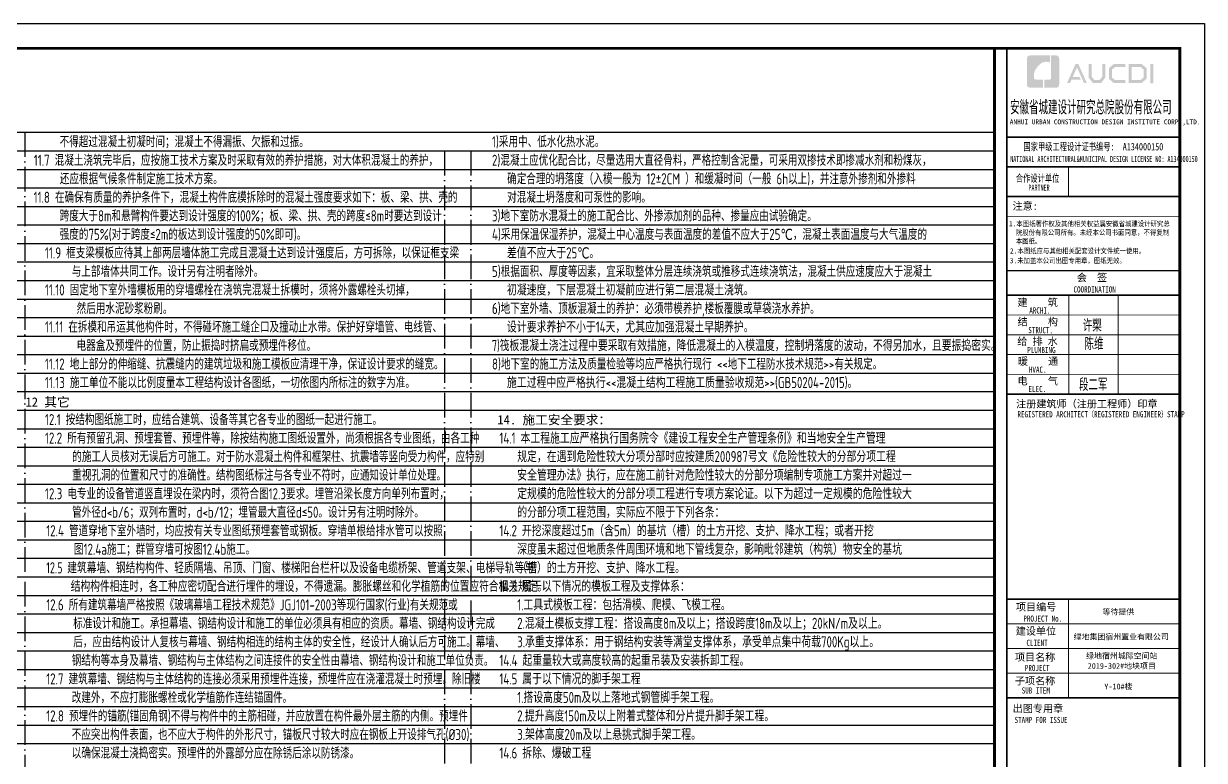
# Model space of a CAD drawing. Extents: x 393367 to 3005760, y 4998 to 826018.
# Drawn here: x 2083478 to 2131296, y 488131 to 517962 of the extents above; entities that cross this region are included whole.
import ezdxf

# ---------------------------------------------------------------- set-up
doc = ezdxf.new("R2010")
doc.units = 0
doc.header["$LTSCALE"] = 1000
doc.linetypes.add('D1', pattern=[14, 10, -2, 0, -2])
doc.layers.get('0').update_dxf_attribs({"linetype": 'CONTINUOUS'})
doc.layers.get('Defpoints').update_dxf_attribs({"linetype": 'CONTINUOUS'})
for name, color, linetype in [('C-SHET-TTLB', 11, 'CONTINUOUS'), ('PUB_TITLE', 4, 'CONTINUOUS'), ('S-1-TEXT', 7, 'CONTINUOUS'), ('S-1-修改', 23, 'CONTINUOUS'), ('图框', 7, 'CONTINUOUS'), ('图签文字', 4, 'CONTINUOUS')]:
    doc.layers.add(name, color=color, linetype=linetype)
doc.layers.add('yichutu', color=7, linetype='CONTINUOUS', true_color=0xffffff, plot=False)
doc.layers.add('图签', color=147, linetype='CONTINUOUS', lineweight=18)
doc.styles.add('HT', font='simhei.ttf')
doc.styles.add('TS', font='tssdeng.shx', dxfattribs={"width": 0.7, "bigfont": 'tssdchn.shx'})
doc.styles.add('宋体', font='', dxfattribs={"height": 50})
doc.styles.add('建筑图签-1', font='simhei.ttf', dxfattribs={"width": 0.7})
doc.styles.add('建筑图签-2', font='TXT.shx', dxfattribs={"width": 0.5, "bigfont": 'HZTXT.shx'})
doc.styles.add('黑体', font='simhei.ttf')
doc.styles.get('宋体').set_extended_font_data('SimSun')

# ---------------------------------------------------------------- blocks, each defined once
blk = doc.blocks.new('院标1')
h = blk.add_hatch(color=150)
h.dxf.hatch_style = 1
h.set_gradient(color1=(33, 113, 253), color2=(33, 113, 253), tint=1, name='INVCURVED')
edge = h.paths.add_edge_path()
edge.add_spline(control_points=[(116373, 648379), (116379, 648379), (116382, 648379), (116391, 648379), (116391, 648379), (116391, 648379), (116616, 648379), (116616, 648379), (116616, 648379), (116616, 648379), (116616, 648054), (116616, 648054), (116616, 648054), (116616, 648054), (116108, 648054), (116108, 648054), (116108, 648054), (116028, 648054), (115963, 648111), (115963, 648199), (115963, 648199), (115963, 648199), (115963, 649215), (115963, 649215), (115963, 649215), (115963, 649295), (116018, 649360), (116108, 649360), (116108, 649360), (116108, 649360), (116897, 649360), (116897, 649360), (116897, 649360), (116897, 649360), (116897, 649080), (116897, 649080), (116897, 649080), (116897, 649080), (116566, 649140), (116356, 648859), (116356, 648859), (116245, 648719), (116240, 648545), (116247, 648466), (116247, 648466), (116254, 648386), (116247, 648466), (116247, 648466), (116247, 648466), (116247, 648466), (116258, 648374), (116373, 648379)], knot_values=[0, 0, 0, 0, 0.071429, 0.071429, 0.071429, 0.107143, 0.142857, 0.142857, 0.142857, 0.178571, 0.214286, 0.214286, 0.214286, 0.25, 0.285714, 0.285714, 0.285714, 0.321429, 0.357143, 0.357143, 0.357143, 0.392857, 0.428571, 0.428571, 0.428571, 0.464286, 0.5, 0.5, 0.5, 0.535714, 0.571429, 0.571429, 0.571429, 0.607143, 0.642857, 0.642857, 0.642857, 0.678571, 0.714286, 0.714286, 0.714286, 0.75, 0.785714, 0.785714, 0.785714, 0.821429, 0.857143, 0.857143, 0.857143, 0.928571, 1, 1, 1, 1], degree=3, periodic=0)
h = blk.add_hatch(color=150)
h.dxf.hatch_style = 1
h.set_gradient(color1=(33, 113, 253), color2=(33, 113, 253), tint=1, name='INVCURVED')
edge = h.paths.add_edge_path()
edge.add_spline(control_points=[(117268, 649215), (117268, 649215), (117268, 648199), (117268, 648199), (117268, 648199), (117268, 648114), (117212, 648054), (117123, 648054), (117123, 648054), (117123, 648054), (116663, 648054), (116663, 648054), (116663, 648054), (116663, 648054), (116663, 648379), (116663, 648379), (116663, 648379), (116663, 648379), (116865, 648379), (116865, 648379), (116865, 648379), (116907, 648379), (116941, 648413), (116941, 648455), (116941, 648455), (116941, 648455), (116941, 649360), (116941, 649360), (116941, 649360), (116941, 649360), (117123, 649360), (117123, 649360), (117123, 649360), (117204, 649360), (117268, 649306), (117268, 649215)], knot_values=[0, 0, 0, 0, 0.1, 0.1, 0.1, 0.15, 0.2, 0.2, 0.2, 0.25, 0.3, 0.3, 0.3, 0.35, 0.4, 0.4, 0.4, 0.45, 0.5, 0.5, 0.5, 0.55, 0.6, 0.6, 0.6, 0.65, 0.7, 0.7, 0.7, 0.75, 0.8, 0.8, 0.8, 0.9, 1, 1, 1, 1], degree=3, periodic=0)
blk = doc.blocks.new('yct-1051-594-105100-59400-100-1002')
at = {"layer": 'yichutu', "color": 7, "true_color": 0xffffff}
blk.add_lwpolyline([(0, 0), (0, 59400), (105100, 59400), (105100, 0)], close=True, dxfattribs=at)

msp = doc.modelspace()

# ---------------------------------------------------------------- hatches: boundary and pattern name
at = {"layer": 'PUB_TITLE'}
h = msp.add_hatch(color=147, dxfattribs=at)
h.paths.add_polyline_path([(2129104.13392, 516320.61697), (2129229.76321, 516320.61697), (2129229.76321, 515550.35378), (2129104.13392, 515550.35378)])
h.paths.add_polyline_path([(2128351.42893, 516203.97721), (2128351.42893, 515678.00095), (2128711.98596, 515678.00095), (2128836.17122, 515784.67622), (2128836.17122, 516103.29869), (2128715.73506, 516203.97721)], flags=16)
h.paths.add_polyline_path([(2128233.35118, 516322.05496), (2128233.35118, 515559.9232), (2128755.73761, 515559.9232), (2128954.24897, 515730.44467), (2128954.24897, 516158.49239), (2128758.58809, 516322.05496)])
h.paths.add_polyline_path([(2128090.48178, 516325.72983), (2128090.48178, 516210.42732), (2127683.36729, 516210.42732), (2127550.56311, 516099.47811), (2127550.56311, 515779.6806), (2127683.36729, 515677.4331), (2128092.65948, 515677.4331), (2128092.65948, 515555.60676), (2127628.93811, 515555.60676), (2127426.46972, 515729.64579), (2127426.46972, 516158.21708), (2127624.58714, 516325.72983)])
h.paths.add_polyline_path([(2126607.52682, 516323.94033), (2126728.15448, 516323.94033), (2126728.15448, 515813.29032), (2126842.20479, 515681.79378), (2127052.75103, 515681.79378), (2127166.80133, 515813.29032), (2127166.80133, 516323.94033), (2127280.84721, 516323.94033), (2127280.84721, 515776.03276), (2127116.35575, 515559.06286), (2126778.60006, 515559.06286), (2126607.52682, 515778.2254)])
h.paths.add_polyline_path([(2126075.71255, 516322.57854), (2126192.70186, 516322.57854), (2126534.64917, 515558.27381), (2126418.98772, 515558.27381), (2126137.5335, 516192.40692), (2125962.4147, 515804.1437), (2126233.9896, 515804.1437), (2126294.55794, 515688.95425), (2125913.56698, 515688.95425), (2125854.95503, 515556.19425), (2125731.86639, 515556.19425)])

# ---------------------------------------------------------------- linework, layer by layer
at = {"layer": 'C-SHET-TTLB'}
msp.add_lwpolyline([(2131295.72511, 517962.12225), (2131295.72511, 458562.12225), (2026195.72511, 458562.12225), (2026195.72511, 517962.12225)], close=True, dxfattribs=at)
at = {"layer": 'C-SHET-TTLB', "const_width": 120}
for points in [[(2028035.72511, 516962.12225), (2122795.72511, 516962.12225), (2122795.72511, 459562.12225), (2028035.72511, 459562.12225)], [(2028035.72511, 516962.12225), (2130295.72511, 516962.12225), (2130295.72511, 459562.12225), (2028035.72511, 459562.12225)]]:
    msp.add_lwpolyline(points, close=True, dxfattribs=at)
at = {"layer": 'C-SHET-TTLB'}
msp.add_lwpolyline([(2122795.72511, 516962.12225, 120, 120, 0), (2122795.72511, 459562.12225, 90, 90, 0)], format="xyseb", dxfattribs=at)
at = {"layer": 'Defpoints', "color": 252}
for p, q in [((2028035.72511, 513562.12225), (2122795.72511, 513562.12225)), ((2028035.72511, 512812.12225), (2122795.72511, 512812.12225)), ((2028035.72511, 512062.12225), (2122795.72511, 512062.12225)), ((2028035.72511, 511312.12225), (2122795.72511, 511312.12225)), ((2028035.72511, 510562.12225), (2122795.72511, 510562.12225)), ((2028035.72511, 509812.12225), (2122795.72511, 509812.12225)), ((2028035.72511, 509062.12225), (2122795.72511, 509062.12225)), ((2028035.72511, 508312.12225), (2122795.72511, 508312.12225)), ((2028035.72511, 507562.12225), (2122795.72511, 507562.12225)), ((2028035.72511, 506812.12225), (2122795.72511, 506812.12225)), ((2028035.72511, 506062.12225), (2122795.72511, 506062.12225)), ((2028035.72511, 505312.12225), (2122795.72511, 505312.12225)), ((2028035.72511, 504562.12225), (2122795.72511, 504562.12225)), ((2028035.72511, 503812.12225), (2122795.72511, 503812.12225)), ((2028035.72511, 503062.12225), (2122795.72511, 503062.12225)), ((2028035.72511, 502312.12225), (2122795.72511, 502312.12225)), ((2028035.72511, 501562.12225), (2122795.72511, 501562.12225)), ((2028035.72511, 500812.12225), (2122795.72511, 500812.12225)), ((2028035.72511, 500062.12225), (2122795.72511, 500062.12225)), ((2028035.72511, 499312.12225), (2122795.72511, 499312.12225)), ((2028035.72511, 498562.12225), (2122795.72511, 498562.12225)), ((2028035.72511, 497812.12225), (2122795.72511, 497812.12225)), ((2028035.72511, 497062.12225), (2122795.72511, 497062.12225)), ((2028035.72511, 496312.12225), (2122795.72511, 496312.12225)), ((2028035.72511, 495562.12225), (2122795.72511, 495562.12225)), ((2028035.72511, 494812.12225), (2122795.72511, 494812.12225)), ((2028035.72511, 494062.12225), (2122795.72511, 494062.12225)), ((2028035.72511, 493312.12225), (2122795.72511, 493312.12225)), ((2028035.72511, 492562.12225), (2122795.72511, 492562.12225)), ((2028035.72511, 491812.12225), (2122795.72511, 491812.12225)), ((2028035.72511, 491062.12225), (2122795.72511, 491062.12225)), ((2028035.72511, 490312.12225), (2122795.72511, 490312.12225)), ((2028035.72511, 489562.12225), (2122795.72511, 489562.12225)), ((2028035.72511, 488812.12225), (2122795.72511, 488812.12225))]:
    msp.add_line(p, q, dxfattribs=at)
at = {"layer": 'Defpoints', "color": 252, "linetype": 'D1', "ltscale": 0.1}
for p, q in [((2083523.72511, 513562.12225), (2083523.72511, 459562.12225)), ((2100523.72511, 512812.12225), (2100523.72511, 459562.12225)), ((2101595.72511, 512812.12225), (2101595.72511, 459562.12225))]:
    msp.add_line(p, q, dxfattribs=at)
at = {"layer": '图框'}
for p, q in [((2123295.72511, 513362.45482), (2130295.72511, 513362.45482)), ((2123295.72511, 513362.45482), (2130295.72511, 513362.45482)), ((2123295.72511, 512162.45482), (2130295.72511, 512162.45482))]:
    msp.add_line(p, q, dxfattribs=at)
for points, const_width in [([(2123295.72511, 459562.12225), (2123295.72511, 516962.12225)], 70), ([(2123295.72511, 513362.45482), (2130295.72511, 513362.45482)], 60), ([(2123295.72511, 512162.45482), (2130295.72511, 512162.45482)], 60), ([(2123295.72511, 512162.45482), (2130295.72511, 512162.45482)], 60), ([(2125795.72511, 512162.45482), (2125795.72511, 510962.45482)], 35), ([(2123295.72511, 510962.45482), (2130295.72511, 510962.45482)], 60), ([(2123295.72511, 510962.45482), (2130295.72511, 510962.45482)], 60), ([(2123295.72511, 510161.57267), (2130295.72511, 510161.57267)], 35), ([(2123304.2036, 507962.45482), (2130304.2036, 507962.45482)], 60), ([(2123304.2036, 506962.45482), (2130304.2036, 506962.45482)], 70), ([(2123304.2036, 506962.45482), (2130304.2036, 506962.45482)], 70), ([(2125804.2036, 506962.45482), (2125804.2036, 502962.45482)], 35), ([(2127804.2036, 506962.45482), (2127804.2036, 502962.45482)], 35), ([(2123304.2036, 506162.45482), (2130304.2036, 506162.45482)], 35), ([(2123304.2036, 505362.45482), (2130304.2036, 505362.45482)], 35), ([(2123304.2036, 504562.45482), (2130304.2036, 504562.45482)], 35), ([(2123304.2036, 503762.45482), (2130304.2036, 503762.45482)], 35), ([(2123304.2036, 502962.45482), (2130304.2036, 502962.45482)], 70), ([(2123295.72511, 494662.45482), (2130295.72511, 494662.45482)], 70), ([(2123295.72511, 494662.45482), (2130295.72511, 494662.45482)], 70), ([(2125795.72511, 490662.45482), (2125795.72511, 494662.45482)], 35), ([(2123295.72511, 493662.45482), (2130295.72511, 493662.45482)], 35), ([(2123295.72511, 492662.45482), (2130295.72511, 492662.45482)], 35), ([(2123295.72511, 491662.45482), (2130295.72511, 491662.45482)], 35), ([(2130295.72511, 490662.45482), (2123295.72511, 490662.45482)], 70)]:
    msp.add_lwpolyline(points, dxfattribs=dict(at, const_width=const_width))

# ---------------------------------------------------------------- block references
msp.add_blockref('院标1', (2008146.90211, -132686.97586))
at = {"layer": 'yichutu'}
msp.add_blockref('yct-1051-594-105100-59400-100-1002', (2026195.72511, 458562.12225), dxfattribs=at)

# ---------------------------------------------------------------- texts
at = {"layer": 'PUB_TITLE', "style": 'HT', "width": 0.88}
for s, p in [('1.本图纸著作权及其他相关权益属安徽省城建设计研究总', (2123381.41828, 509755.51435)), ('本图纸。', (2123660.8247, 509051.06052)), ('院股份有限公司所有。未经本公司书面同意，不得复制', (2123660.8247, 509401.1443)), (' 2.本图纸应与其他相关配套设计文件统一使用。 ', (2123270.58093, 508654.37525)), ('3.未加盖本公司出图专用章，图纸无效。', (2123413.65184, 508259.7193))]:
    msp.add_text(s, height=210, dxfattribs=at).set_placement(p)
at = {"layer": 'S-1-TEXT', "style": 'TS'}
for s, width, p in [('不得超过混凝土初凝时间；混凝土不得漏振、欠振和过振。', 0.75, (2084935.66798, 512954.55175)), ('11.7 混凝土浇筑完毕后，应按施工技术方案及时采取有效的养护措施，对大体积混凝土的养护，', 0.75, (2083889.63677, 512204.55175)), ('还应根据气候条件制定施工技术方案。', 0.75, (2084944.80202, 511454.55175)), ('11.8 在确保有质量的养护条件下，混凝土构件底模拆除时的混凝土强度要求如下：板、梁、拱、壳的', 0.75, (2083883.74701, 510704.55175)), ('跨度大于8m和悬臂构件要达到设计强度的100%%%；板、梁、拱、壳的跨度≤8m时要达到设计', 0.75, (2084938.91225, 509954.55175)), ('强度的75%%%(对于跨度≤2m的板达到设计强度的50%%%即可)。', 0.75, (2084938.91225, 509204.55175)), ('11.9 框支梁模板应待其上部两层墙体施工完成且混凝土达到设计强度后，方可拆除，以保证框支梁', 0.75, (2084342.47485, 508454.55175)), ('与上部墙体共同工作。设计另有注明者除外。', 0.75, (2085427.23484, 507704.55175)), ('11.10 固定地下室外墙模板用的穿墙螺栓在浇筑完混凝土拆模时，须将外露螺栓头切掉，', 0.75, (2084342.47485, 506954.55175)), ('然后用水泥砂浆粉刷。', 0.75, (2085624.37122, 506204.55175)), ('11.11 在拆模和吊运其他构件时，不得碰坏施工缝企口及撞动止水带。保护好穿墙管、电线管、', 0.75, (2084342.47485, 505454.55175)), ('电器盒及预埋件的位置，防止振捣时挤扁或预埋件移位。 ', 0.75, (2085624.37122, 504704.55175)), ('11.12 地上部分的伸缩缝、抗震缝内的建筑垃圾和施工模板应清理干净，保证设计要求的缝宽。', 0.75, (2084342.47485, 503954.55175)), ('11.13 施工单位不能以比例度量本工程结构设计各图纸，一切依图内所标注的数字为准。', 0.75, (2084342.47485, 503204.55175)), ('12.1 按结构图纸施工时，应结合建筑、设备等其它各专业的图纸一起进行施工。', 0.75, (2084342.47485, 501704.55175)), ('12.2 所有预留孔洞、预埋套管、预埋件等，除按结构施工图纸设置外，尚须根据各专业图纸，由各工种', 0.75, (2084342.47485, 500954.55175)), ('的施工人员核对无误后方可施工。对于防水混凝土构件和框架柱、抗震墙等竖向受力构件，应特别', 0.75, (2085447.8803, 500204.55175)), ('重视孔洞的位置和尺寸的准确性。结构图纸标注与各专业不符时，应通知设计单位处理。', 0.75, (2085447.8803, 499454.55175)), ('12.3 电专业的设备管道竖直埋设在梁内时，须符合图12.3要求。埋管沿梁长度方向单列布置时，', 0.75, (2084342.47485, 498704.55175)), ('管外径d<b/6；双列布置时，d<b/12；埋管最大直径d≤50。设计另有注明时除外。', 0.75, (2085442.4949, 497954.55175)), ('12.4 管道穿地下室外墙时，均应按有关专业图纸预埋套管或钢板。穿墙单根给排水管可以按照', 0.75, (2084392.47485, 497204.55175)), ('图12.4a施工；群管穿墙可按图12.4b施工。', 0.75, (2085518.65927, 496454.55175)), ('12.5 建筑幕墙、钢结构构件、轻质隔墙、吊顶、门窗、楼梯阳台栏杆以及设备电缆桥架、管道支架、电梯导轨等与', 0.7, (2084392.47485, 495704.55175)), ('结构构件相连时，各工种应密切配合进行埋件的埋设，不得遗漏。膨胀螺丝和化学植筋的位置应符合相关规定。', 0.7, (2085387.34212, 494954.55175)), ('12.6 所有建筑幕墙严格按照《玻璃幕墙工程技术规范》JGJ101-2003等现行国家(行业)有关规范或', 0.75, (2084392.47485, 494204.55175)), ('标准设计和施工。承担幕墙、钢结构设计和施工的单位必须具有相应的资质。幕墙、钢结构设计完成', 0.75, (2085486.71084, 493454.55175)), ('后，应由结构设计人复核与幕墙、钢结构相连的结构主体的安全性，经设计人确认后方可施工。幕墙、', 0.75, (2085486.71084, 492704.55175)), ('钢结构等本身及幕墙、钢结构与主体结构之间连接件的安全性由幕墙、钢结构设计和施工单位负责。', 0.75, (2085428.57494, 491954.55175)), ('12.7 建筑幕墙、钢结构与主体结构的连接必须采用预埋件连接，预埋件应在浇灌混凝土时预埋。除旧楼', 0.75, (2084392.47485, 491204.55175)), ('改建外，不应打膨胀螺栓或化学植筋作连结锚固件。', 0.75, (2085428.57494, 490454.55175)), ('12.8 预埋件的锚筋(锚固角钢)不得与构件中的主筋相碰，并应放置在构件最外层主筋的内侧。预埋件', 0.75, (2084392.47485, 489704.55175)), ('不应突出构件表面，也不应大于构件的外形尺寸，锚板尺寸较大时应在钢板上开设排气孔(%%C30)', 0.75, (2085428.57494, 488954.55175)), ('以确保混凝土浇捣密实。预埋件的外露部分应在除锈后涂以防锈漆。', 0.75, (2085428.57494, 488204.55175))]:
    msp.add_text(s, height=450, dxfattribs=dict(at, width=width)).set_placement(p)
at = {"layer": 'S-1-TEXT', "style": '黑体'}
msp.add_text('12 其它', height=375, dxfattribs=at).set_placement((2083554.66695, 502454.55175))
at = {"layer": 'S-1-修改', "color": 0, "style": 'TS'}
for s, width, p in [('1)采用中、低水化热水泥。', 0.75, (2102445.15187, 512954.55175)), ('2)混凝土应优化配合比，尽量选用大直径骨料，严格控制含泥量，可采用双掺技术即掺减水剂和粉煤灰， ', 0.75, (2102445.15187, 512204.55175)), ('   确定合理的坍落度（入模一般为 12%%P2CM ）和缓凝时间（一般 6h以上)，并注意外掺剂和外掺料', 0.75, (2102445.15187, 511454.55175)), ('   对混凝土坍落度和可泵性的影响。', 0.75, (2102445.15187, 510704.55175)), ('3)地下室防水混凝土的施工配合比、外掺添加剂的品种、掺量应由试验确定。', 0.75, (2102445.15187, 509954.55175)), ('4)采用保温保湿养护，混凝土中心温度与表面温度的差值不应大于25℃，混凝土表面温度与大气温度的 ', 0.75, (2102445.15187, 509204.55175)), ('   差值不应大于25℃。', 0.74, (2102445.15187, 508454.55175)), ('5)根据面积、厚度等因素，宜采取整体分层连续浇筑或推移式连续浇筑法，混凝土供应速度应大于混凝土', 0.75, (2102445.15187, 507704.55175)), ('   初凝速度，下层混凝土初凝前应进行第二层混凝土浇筑。', 0.74, (2102445.15187, 506954.55175)), ('6)地下室外墙、顶板混凝土的养护：必须带模养护,楼板覆膜或草袋浇水养护。', 0.75, (2102445.15187, 506204.55175)), ('   设计要求养护不小于14天，尤其应加强混凝土早期养护。 ', 0.74, (2102445.15187, 505454.55175)), ('7)筏板混凝土浇注过程中要采取有效措施，降低混凝土的入模温度，控制坍落度的波动，不得另加水，且要振捣密实。 ', 0.68, (2102445.15187, 504704.55175)), ('8)地下室的施工方法及质量检验等均应严格执行现行 <<地下工程防水技术规范>>有关规定。 ', 0.75, (2102445.15187, 503954.55175)), ('   施工过程中应严格执行<<混凝土结构工程施工质量验收规范>>(GB50204-2015)。', 0.74, (2102445.15187, 503204.55175)), ('14.1 本工程施工应严格执行国务院令《建设工程安全生产管理条例》和当地安全生产管理', 0.74, (2102747.26733, 500956.14218)), ('规定，在遇到危险性较大分项分部时应按建质200987号文《危险性较大的分部分项工程', 0.74, (2103466.73739, 500206.14218)), ('安全管理办法》执行，应在施工前针对危险性较大的分部分项编制专项施工方案并对超过一', 0.74, (2103466.73739, 499456.14218)), ('定规模的危险性较大的分部分项工程进行专项方案论证。以下为超过一定规模的危险性较大', 0.74, (2103466.73739, 498706.14218)), ('的分部分项工程范围，实际应不限于下列各条：', 0.74, (2103466.73739, 497956.14218)), ('14.2 开挖深度超过5m（含5m）的基坑（槽）的土方开挖、支护、降水工程；或者开挖', 0.74, (2102747.26733, 497206.14218)), ('深度虽未超过但地质条件周围环境和地下管线复杂，影响毗邻建筑（构筑）物安全的基坑', 0.74, (2103466.73739, 496456.14218)), ('（槽）的土方开挖、支护、降水工程。 ', 0.74, (2103466.73739, 495706.14218)), ('14.3 属于以下情况的模板工程及支撑体系：', 0.74, (2102747.26733, 494956.14218)), ('1.工具式模板工程：包括滑模、爬模、飞模工程。', 0.74, (2103466.73739, 494206.14218)), ('2.混凝土模板支撑工程：搭设高度8m及以上；搭设跨度18m及以上；20kN/m及以上。', 0.74, (2103466.73739, 493456.14218)), ('3.承重支撑体系：用于钢结构安装等满堂支撑体系，承受单点集中荷载700Kg以上。', 0.74, (2103466.73739, 492706.14218)), ('14.4 起重量较大或高度较高的起重吊装及安装拆卸工程。', 0.74, (2102747.26733, 491956.14218)), ('14.5 属于以下情况的脚手架工程', 0.74, (2102747.26733, 491206.14218)), ('1.搭设高度50m及以上落地式钢管脚手架工程。', 0.74, (2103466.73739, 490456.14218)), ('2.提升高度150m及以上附着式整体和分片提升脚手架工程。', 0.74, (2103466.73739, 489706.14218)), ('3.架体高度20m及以上悬挑式脚手架工程。', 0.74, (2103466.73739, 488956.14218)), ('14.6 拆除、爆破工程', 0.74, (2102747.26733, 488206.14218))]:
    msp.add_text(s, height=450, dxfattribs=dict(at, width=width)).set_placement(p)
at = {"layer": 'S-1-修改', "color": 0, "style": '黑体'}
msp.add_text('14. 施工安全要求：', height=375, dxfattribs=at).set_placement((2102662.65446, 501734.32309))
at = {"layer": '图签', "color": 2, "style": '宋体'}
for s, height, p in [('等待提供', 229.344792, (2127170.05114, 494034.14464)), ('绿地集团宿州置业有限公司', 229.3447923, (2126000.87074, 493024.14785)), ('绿地宿州城际空间站', 229.344792, (2126505.56135, 492249.83547)), ('2019-302#地块项目', 229.3447923, (2126572.76292, 491840.71836)), ('Y-10#楼', 229.344792, (2127244.91506, 491009.94871))]:
    msp.add_text(s, height=height, dxfattribs=at).set_placement(p)
at = {"layer": '图签文字', "color": 7, "style": '建筑图签-1'}
for s, height, width, p in [('安徽省城建设计研究总院股份有限公司', 500, 0.55, (2123423.78163, 514339.22864)), ('国家甲级工程设计证书编号:  A134000150', 300, 0.7, (2123967.87892, 512829.49395)), ('合作设计单位', 300, 0.7, (2123660.65188, 511552.36453))]:
    msp.add_text(s, height=height, dxfattribs=dict(at, width=width)).set_placement(p)
at = {"layer": '图签文字', "linetype": 'Continuous', "style": '建筑图签-1', "width": 0.91}
msp.add_text('ANHUI URBAN CONSTRUCTION DESIGN INSTITUTE CORP.,LTD.', height=200, dxfattribs=at).set_placement((2123414.18878, 513884.31917))
at = {"layer": '图签文字', "style": '建筑图签-1'}
for s, width, p in [('NATIONAL ARCHITECTURAL&MUNICIPAL DESIGN LICENSE NO: A134000150', 0.6, (2123432.51351, 512356.7535)), ('PARTNER', 0.6, (2124170.50462, 511195.7544)), ('COORDINATION', 0.7, (2125995.39246, 507075.29228)), ('ARCHI.', 0.7, (2124205.18246, 506223.92005)), ('STRUCT.', 0.7, (2124165.54161, 505427.00831)), ('PLUMBING', 0.7, (2124124.89921, 504620.59944)), ('HVAC.', 0.7, (2124189.54783, 503827.40735)), ('ELEC.', 0.7, (2124174.16486, 503042.56894)), ('REGISTERED ARCHITECT（REGISTERED ENGINEER）STAMP', 0.7, (2123724.5579, 502020.82501)), ('PROJECT No.', 0.7, (2123965.40793, 493747.25483, -1799)), ('CLIENT', 0.7, (2124089.49466, 492768.09016)), ('PROJECT', 0.7, (2124024.62435, 491748.90902)), ('SUB ITEM', 0.7, (2123898.09792, 490837.78666)), ('STAMP FOR ISSUE', 0.7, (2123608.43368, 489643.45372))]:
    msp.add_text(s, height=250, dxfattribs=dict(at, width=width)).set_placement(p)
at = {"layer": '图签文字', "color": 7, "style": '建筑图签-1'}
for s, p in [('注意:', (2123527.13978, 510425.36427)), ('会  签', (2126130.31979, 507529.67904)), ('建    筑', (2123725.38426, 506528.92646)), ('结    构', (2123730.01952, 505741.39372)), ('给 排 水', (2123720.78174, 504947.51635)), ('暖    通', (2123739.01016, 504144.41597)), ('电    气', (2123729.2051, 503344.24539)), ('注册建筑师（注册工程师）印章', (2123671.21693, 502415.86841)), ('项目编号', (2123663.67111, 494194.59554)), ('建设单位', (2123655.89411, 493217.21384)), ('项目名称', (2123622.32886, 492159.23653)), ('子项名称', (2123622.32886, 491202.54002)), ('出图专用章', (2123531.58717, 490080.19769))]:
    msp.add_text(s, height=300, dxfattribs=at).set_placement(p)
at = {"layer": '图签文字', "color": 1, "style": '建筑图签-2', "width": 0.7}
for s, p in [('许槊', (2126370.28715, 505490.22435)), ('陈维', (2126441.32883, 504749.26753)), ('段二军', (2126216.43771, 503093.74467))]:
    msp.add_text(s, height=500, dxfattribs=at).set_placement(p)

doc.saveas('drawing.dxf')
